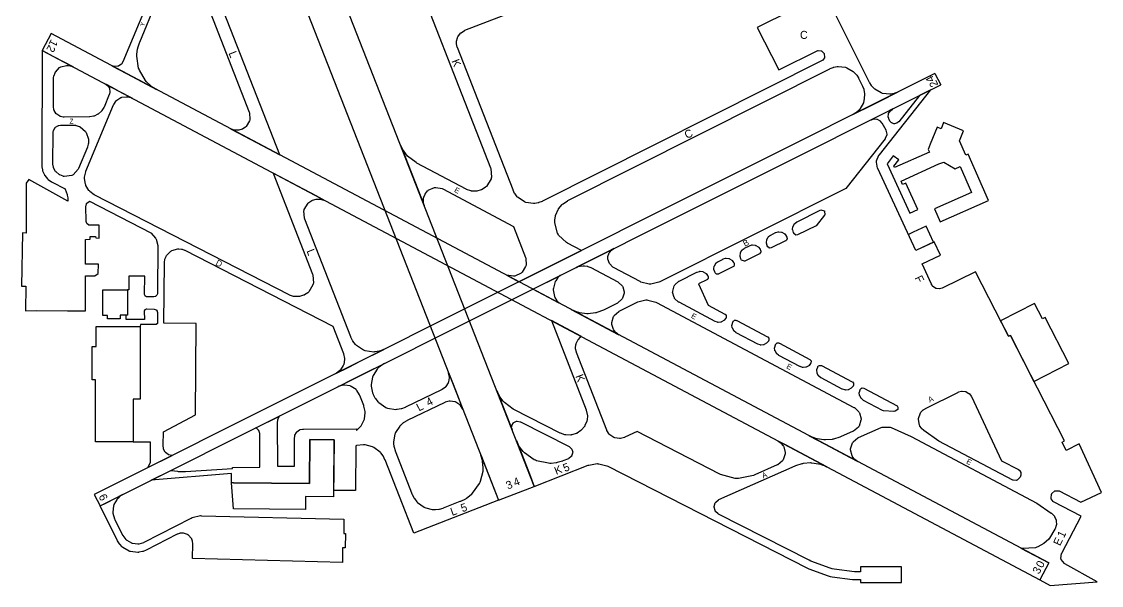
# Model space of a CAD drawing. Extents: x 0.27 to 4.8, y 1.75 to 6.77.
# Drawn here: x 0.753 to 4.802, y 1.745 to 3.861 of the extents above; entities that cross this region are included whole.
import ezdxf

# ---------------------------------------------------------------- set-up
doc = ezdxf.new("R2010")
doc.units = 0
doc.header["$MEASUREMENT"] = 0

msp = doc.modelspace()

# ---------------------------------------------------------------- linework, layer by layer
at = {"linetype": 'Continuous'}
for p, q in [((4.17751, 3.66585), (4.199, 3.62294)), ((4.09571, 3.07053), (4.077756, 3.062168)), ((1.05724, 2.75792), (1.05724, 2.85433)), ((1.03233, 2.71724), (1.19792, 2.71724)), ((1.5471, 2.03304), (1.54015, 2.13053)), ((2.54096, 2.06569), (2.6754, 2.11697))]:
    msp.add_line(p, q, dxfattribs=at)
at = {"color": 0}
for points in [[(2.67503, 2.11822), (0.925131, 6.58475), (0.791233, 6.53222), (2.54096, 2.06569)], [(4.60417, 1.82969), (0.863769, 3.81581), (0.830024, 3.75239), (4.57042, 1.76611)], [(4.17751, 3.66585), (1.02572, 2.08681), (1.0472, 2.04389), (4.199, 3.62294)], [(4.0204, 3.35747), (3.99832, 3.32667), (4.08279, 3.14165), (4.11361, 3.15543), (4.06836, 3.25429), (4.05626, 3.24929), (4.05067, 3.26247), (4.19194, 3.32667), (4.21072, 3.33317), (4.25375, 3.30832), (4.27208, 3.31651), (4.315, 3.21892), (4.176, 3.15767), (4.1971, 3.10969), (4.37847, 3.18956), (4.30208, 3.36307), (4.29308, 3.35906), (4.26915, 3.41319), (4.28472, 3.45139), (4.21012, 3.48182), (4.20057, 3.45817), (4.18571, 3.46431), (4.15956, 3.40056), (4.15224, 3.38124), (4.15668, 3.37099), (4.02582, 3.31278), (4.02306, 3.3189), (4.04194, 3.34267), (4.0204, 3.35747)], [(4.12349, 3.01069), (4.17182, 3.03321), (4.14404, 3.09304), (4.09571, 3.07053)], [(1.05724, 2.85433), (1.14974, 2.85433), (1.14974, 2.75944), (1.12261, 2.75944), (1.12261, 2.74582), (1.0753, 2.74582), (1.0753, 2.75792), (1.05724, 2.75792)], [(4.46029, 2.6836), (4.54889, 2.51058), (4.67985, 2.57764), (4.59125, 2.75054), (4.58068, 2.74511), (4.55083, 2.8036), (4.42344, 2.73833), (4.45335, 2.68001), (4.46029, 2.6836)], [(1.19792, 2.71724), (1.19792, 2.44374), (1.17166, 2.44374), (1.17166, 2.28418), (1.03017, 2.28418), (1.03017, 2.51693), (1.01807, 2.51693), (1.01807, 2.64193), (1.03233, 2.64193), (1.03233, 2.71724)], [(1.54807, 2.13043), (1.83192, 2.12739), (1.83376, 2.29264), (1.92529, 2.29167), (1.92307, 2.07764), (1.81765, 2.07878), (1.81706, 2.03028), (1.5471, 2.03304)]]:
    msp.add_lwpolyline(points, dxfattribs=at)
at = {"color": 254}
for points in [[(2.15767, 4.21918), (2.51139, 3.3125), (2.51258, 3.3094), (2.51481, 3.27701), (2.51406, 3.27376), (2.51324, 3.27056), (2.49653, 3.24251), (2.49403, 3.24029), (2.49283, 3.23931), (2.47944, 3.23058), (2.47792, 3.22987), (2.4764, 3.22922), (2.46029, 3.2245), (2.45861, 3.22428), (2.45688, 3.22412), (2.44011, 3.22483), (2.43847, 3.22515), (2.43685, 3.22547), (2.42165, 3.23085), (2.42031, 3.23156), (2.23529, 3.32986), (2.23182, 3.33176), (2.20047, 3.35633), (2.19775, 3.35932), (2.1964, 3.36083), (2.18451, 3.37696), (2.18349, 3.37864), (2.1824, 3.38037), (2.17356, 3.39806), (2.1729, 3.39985), (2.19114, 3.35335), (2.25017, 3.20281), (2.26281, 3.17042), (2.26258, 3.17101), (2.26079, 3.17676), (2.26069, 3.17736), (2.26053, 3.17796), (2.2595, 3.18414), (2.25944, 3.18474), (2.25933, 3.18604), (2.26036, 3.19906), (2.26069, 3.20031), (2.26096, 3.20161), (2.266, 3.21349), (2.26665, 3.21457), (2.26731, 3.21565), (2.27518, 3.22521), (2.2761, 3.22597), (2.278, 3.22771), (2.30078, 3.2379), (2.30333, 3.23817), (2.30583, 3.2385), (2.33051, 3.234), (2.33279, 3.23281), (2.59739, 3.09207), (2.6429, 2.97553), (2.64367, 2.9731), (2.64426, 2.94743), (2.64361, 2.94488), (2.6429, 2.94239), (2.62939, 2.92046), (2.6275, 2.91872), (2.62554, 2.91699), (2.60226, 2.90619), (2.59972, 2.90582), (2.59711, 2.90543), (2.57161, 2.90907), (2.56928, 2.91015), (2.61789, 2.88444), (2.85238, 3.00179), (2.79958, 3.02983), (2.7959, 3.03179), (2.76654, 3.0599), (2.76443, 3.06347), (2.76232, 3.06706), (2.75185, 3.10622), (2.75196, 3.11029), (2.75196, 3.11626), (2.75483, 3.13222), (2.75543, 3.13417), (2.75597, 3.13618), (2.76443, 3.15522), (2.76557, 3.15696), (2.76665, 3.15881), (2.77994, 3.17475), (2.78153, 3.17611), (2.78304, 3.17751), (2.79964, 3.18886), (2.80138, 3.18972), (3.78347, 3.68386), (3.7845, 3.6844), (3.7959, 3.68886), (3.7971, 3.68918), (3.79829, 3.68956), (3.81099, 3.692), (3.81233, 3.69206), (3.815, 3.69233), (3.8419, 3.68918), (3.84457, 3.68832), (3.84722, 3.68744), (3.87076, 3.67389), (3.87278, 3.6721), (3.87375, 3.67122), (3.88254, 3.66174), (3.88336, 3.66069), (3.88411, 3.65972), (3.8904, 3.64931), (3.89094, 3.64822), (3.90554, 3.61903), (3.90608, 3.618), (3.9106, 3.60667), (3.91097, 3.60542), (3.91129, 3.60422), (3.91363, 3.59147), (3.91374, 3.59011), (3.91396, 3.58751), (3.91086, 3.56065), (3.91, 3.55794), (3.90913, 3.55533), (3.89551, 3.5319), (3.89378, 3.52983), (3.89285, 3.52892), (3.88336, 3.52024), (3.88238, 3.51942), (3.88135, 3.51867), (3.87104, 3.51221), (3.87001, 3.51167), (3.9414, 3.54753), (3.96821, 3.56099), (4.03971, 3.59679), (4.03863, 3.59631), (4.02729, 3.5919), (4.0261, 3.59153), (4.0249, 3.59115), (4.01226, 3.58871), (4.01096, 3.5886), (4.00825, 3.58838), (3.98133, 3.59147), (3.97874, 3.59233), (3.97607, 3.59326), (3.95264, 3.60688), (3.95068, 3.60861), (3.94965, 3.60954), (3.94092, 3.61903), (3.94015, 3.62001), (3.93935, 3.62104), (3.933, 3.63146), (3.93251, 3.63249), (3.76531, 3.9661), (3.51112, 3.83849), (3.59267, 3.67958), (3.73807, 3.75196), (3.73921, 3.75228), (3.75108, 3.75103), (3.75222, 3.75043), (3.75325, 3.74994), (3.76156, 3.74143), (3.7621, 3.74029), (3.76258, 3.73926), (3.76361, 3.72738), (3.76335, 3.72613), (3.76303, 3.72488), (3.75618, 3.71511), (3.75526, 3.71446), (2.70594, 3.18653), (2.70486, 3.18599), (2.69293, 3.18138), (2.69168, 3.18099), (2.69038, 3.18061), (2.67692, 3.17828), (2.67557, 3.17817), (2.67269, 3.178), (2.64415, 3.18218), (2.64139, 3.18321), (2.63857, 3.18431), (2.61458, 3.20019), (2.61262, 3.20221), (2.61165, 3.20329), (2.60314, 3.21403), (2.60249, 3.21511), (2.60172, 3.21631), (2.59597, 3.22775), (2.59554, 3.22889), (2.3871, 3.76318), (2.3865, 3.7646), (2.38363, 3.77746), (2.38363, 3.78168), (2.38363, 3.78662), (2.38715, 3.79981), (2.38792, 3.80138), (2.38857, 3.803), (2.39833, 3.81685), (2.39958, 3.81793), (2.40076, 3.81907), (2.41407, 3.82742), (2.41542, 3.8279), (2.73904, 3.95415)], [(1.27762, 4.05761), (1.13292, 3.71001), (1.13254, 3.70921), (1.12701, 3.70107), (1.12625, 3.70031), (1.12549, 3.69954), (1.11643, 3.69374), (1.1154, 3.69336), (1.11431, 3.69299), (1.10357, 3.69162), (1.10248, 3.69168), (1.1014, 3.69179), (1.09191, 3.69472), (1.09109, 3.69515), (1.12028, 3.67958), (1.14681, 3.66558), (1.25944, 3.60568), (1.2577, 3.60667), (1.24067, 3.61762), (1.23904, 3.61887), (1.23736, 3.62017), (1.22184, 3.63476), (1.22043, 3.63639), (1.2175, 3.63971), (1.19488, 3.67785), (1.19336, 3.68207), (1.19179, 3.68642), (1.18495, 3.73036), (1.18511, 3.73469), (1.18522, 3.73693), (1.18799, 3.75797), (1.18848, 3.75999), (1.18891, 3.76204), (1.19504, 3.78142), (1.19586, 3.78321), (1.26042, 3.93832)], [(1.44222, 3.94222), (1.60667, 3.52083), (1.60758, 3.5185), (1.60932, 3.49349), (1.60872, 3.491), (1.60813, 3.48856), (1.59521, 3.46701), (1.59332, 3.46528), (1.59239, 3.46451), (1.58214, 3.45779), (1.58094, 3.45725), (1.57981, 3.45676), (1.56739, 3.45324), (1.56614, 3.45307), (1.56478, 3.4529), (1.55181, 3.4534), (1.55057, 3.45361), (1.54992, 3.45372), (1.54389, 3.45535), (1.54335, 3.45557), (1.54303, 3.45568), (1.54015, 3.45688), (1.53988, 3.45692), (1.53971, 3.45703), (1.53842, 3.45763), (1.53836, 3.45763), (1.53825, 3.45768), (1.53749, 3.45806), (1.53749, 3.45806), (1.53711, 3.45833), (1.53668, 3.4585), (1.56739, 3.44222), (1.72071, 3.36083), (1.48753, 3.95833)], [(0.994575, 3.11317), (0.994303, 3.16525), (0.994086, 3.16635), (0.996094, 3.17731), (0.996799, 3.17833), (0.99745, 3.17942), (1.00635, 3.18625), (1.00738, 3.18653), (1.2372, 3.06862), (1.23909, 3.06717), (1.25478, 3.04861), (1.25597, 3.04639), (1.25711, 3.04417), (1.26335, 3.02078), (1.26346, 3.01833), (1.26237, 2.84668), (1.26248, 2.84619), (1.26275, 2.84087), (1.26264, 2.84028), (1.26253, 2.83974), (1.26009, 2.83436), (1.25971, 2.83388), (1.25933, 2.83339), (1.25467, 2.82986), (1.25418, 2.82958), (1.25363, 2.82943), (1.24853, 2.82844), (1.24805, 2.82844), (1.2232, 2.82818), (1.22152, 2.82818), (1.21701, 2.83062), (1.21652, 2.83111), (1.21604, 2.8316), (1.21414, 2.83735), (1.21419, 2.83789), (1.21457, 2.90608), (1.15473, 2.90608), (1.15473, 2.85417), (1.14974, 2.85433), (1.14974, 2.75944), (1.14334, 2.75944), (1.14334, 2.74376), (1.21349, 2.74376), (1.21457, 2.74306), (1.21419, 2.77431), (1.21419, 2.77576), (1.21609, 2.77979), (1.21652, 2.78017), (1.21696, 2.7806), (1.22108, 2.78267), (1.22249, 2.78267), (1.24957, 2.78222), (1.25032, 2.78222), (1.25819, 2.77875), (1.2589, 2.77806), (1.25917, 2.77772), (1.26145, 2.77376), (1.26166, 2.77333), (1.26177, 2.77294), (1.26237, 2.76958), (1.26237, 2.76844), (1.26237, 2.72874), (1.26221, 2.72808), (1.25716, 2.72439), (1.25651, 2.72444), (1.19835, 2.72461), (1.19792, 2.71724), (1.19792, 2.44374), (1.17166, 2.44374), (1.17166, 2.28418), (1.23486, 2.28401), (1.23557, 2.20637), (1.22667, 2.18733), (1.31722, 2.23281), (1.31613, 2.23286), (1.30512, 2.23535), (1.30404, 2.23583), (1.3029, 2.23633), (1.29291, 2.2436), (1.2921, 2.24457), (1.29123, 2.24556), (1.28521, 2.25651), (1.28488, 2.25765), (1.28451, 2.25885), (1.28358, 2.27018), (1.28375, 2.27126), (1.28456, 2.32167), (1.405, 2.38569), (1.40804, 2.72862), (1.28581, 2.72933), (1.28836, 2.95736), (1.28841, 2.95833), (1.29009, 2.96793), (1.29042, 2.96892), (1.29069, 2.96994), (1.29476, 2.97971), (1.2953, 2.98068), (1.29644, 2.98264), (1.31245, 2.99908), (1.31456, 3.00028), (1.31657, 3.00151), (1.3387, 3.00786), (1.34098, 3.00792), (1.34207, 3.00797), (1.35259, 3.00694), (1.35362, 3.00667), (1.3546, 3.00651), (1.36388, 3.00342), (1.36475, 3.00304), (1.91997, 2.71793), (1.95985, 2.61567), (1.96044, 2.6141), (1.96397, 2.59668), (1.96403, 2.59472), (1.96403, 2.59289), (1.96067, 2.57422), (1.96001, 2.57237), (1.95931, 2.57053), (1.94917, 2.55431), (1.94792, 2.5529), (1.94661, 2.5516), (1.93235, 2.54101), (1.93083, 2.54025), (1.97971, 2.56472), (2.02289, 2.58626), (2.11111, 2.63053), (2.10986, 2.62993), (2.09646, 2.62472), (2.095, 2.62429), (2.09353, 2.62392), (2.0784, 2.62136), (2.07682, 2.62125), (2.07362, 2.62104), (2.04156, 2.62582), (2.03847, 2.62696), (2.03532, 2.62819), (2.00831, 2.64606), (2.00612, 2.64833), (2.00504, 2.64953), (1.9955, 2.66168), (1.99474, 2.66292), (1.99393, 2.66417), (1.98742, 2.67703), (1.98693, 2.67833), (1.81456, 3.12001), (1.81353, 3.12267), (1.81168, 3.15022), (1.81233, 3.15294), (1.81299, 3.15565), (1.82721, 3.17925), (1.82932, 3.1811), (1.83024, 3.18197), (1.84164, 3.18946), (1.84293, 3.19), (1.84418, 3.1906), (1.85786, 3.19444), (1.85932, 3.19461), (1.86074, 3.19476), (1.87483, 3.19433), (1.87625, 3.19401), (1.87761, 3.19374), (1.89046, 3.18924), (1.89165, 3.18858), (1.85781, 3.20654), (1.69569, 3.29264), (1.84358, 2.91374), (1.84472, 2.91081), (1.84694, 2.87978), (1.84625, 2.87668), (1.84549, 2.87358), (1.82954, 2.84674), (1.82721, 2.84457), (1.82607, 2.84358), (1.81338, 2.83512), (1.81196, 2.83442), (1.81049, 2.83376), (1.79508, 2.82926), (1.79346, 2.82904), (1.79183, 2.82883), (1.77572, 2.82915), (1.77414, 2.82943), (1.77257, 2.82975), (1.75808, 2.83475), (1.75678, 2.83539), (1.02707, 3.21012), (1.02528, 3.21104), (1.00868, 3.22379), (1.00722, 3.22542), (1.0057, 3.22706), (0.994086, 3.24621), (0.993326, 3.24832), (0.992512, 3.25054), (0.988932, 3.27262), (0.98904, 3.27485), (0.989094, 3.27707), (0.993653, 3.29747), (0.994467, 3.29932), (1.09804, 3.54807), (1.09863, 3.54953), (1.10775, 3.56321), (1.10905, 3.56446), (1.1103, 3.56569), (1.12549, 3.57536), (1.12723, 3.57596), (1.12896, 3.57661), (1.14697, 3.57894), (1.14876, 3.57878), (1.14963, 3.57867), (1.15793, 3.57693), (1.15875, 3.57667), (1.15913, 3.57656), (1.16292, 3.57531), (1.16336, 3.57514), (1.16352, 3.57503), (1.16537, 3.57428), (1.16558, 3.57417), (1.16596, 3.57389), (1.1665, 3.57362), (1.1671, 3.57335), (1.16764, 3.57308), (1.11914, 3.59874), (1.0925, 3.6129), (1.06836, 3.62571), (1.06912, 3.62532), (1.07601, 3.61985), (1.07666, 3.61914), (1.07726, 3.61849), (1.08219, 3.61035), (1.08252, 3.60943), (1.08284, 3.60851), (1.08431, 3.59901), (1.08431, 3.59804), (1.08426, 3.59711), (1.08225, 3.58854), (1.08192, 3.58778), (1.06223, 3.54025), (1.06169, 3.53901), (1.05442, 3.52686), (1.05349, 3.52572), (1.05257, 3.52458), (1.04167, 3.51449), (1.04042, 3.51361), (1.03917, 3.51281), (1.02572, 3.5064), (1.02431, 3.50597), (1.02289, 3.50553), (1.00884, 3.50336), (1.00749, 3.50331), (0.912651, 3.50239), (0.908854, 3.50239), (0.898872, 3.50467), (0.897624, 3.50515), (0.896376, 3.50564), (0.884874, 3.51307), (0.883897, 3.51406), (0.882867, 3.51508), (0.875325, 3.52653), (0.874838, 3.52778), (0.874349, 3.52908), (0.872179, 3.54156), (0.872233, 3.54275), (0.87321, 3.64665), (0.87321, 3.64947), (0.874294, 3.65696), (0.874567, 3.65793), (0.874783, 3.6589), (0.878472, 3.66862), (0.879015, 3.6696), (0.879992, 3.67156), (0.895562, 3.68799), (0.897624, 3.68918), (0.899631, 3.69043), (0.92155, 3.69629), (0.923774, 3.69624), (0.926812, 3.69624), (0.935113, 3.69488), (0.936089, 3.69461), (0.937067, 3.69433), (0.945856, 3.69086), (0.946669, 3.69043), (0.874024, 3.729), (0.830024, 3.75239), (0.829047, 3.32096), (0.829047, 3.31635), (0.831108, 3.30393), (0.831543, 3.30236), (0.831976, 3.30083), (0.838433, 3.28592), (0.839301, 3.28444), (0.840169, 3.28304), (0.850478, 3.27046), (0.851671, 3.26932), (0.85281, 3.26824), (0.865722, 3.25933), (0.867079, 3.25863), (0.916124, 3.23335), (0.916992, 3.23156), (0.923557, 3.21246), (0.924046, 3.21039), (0.924208, 3.20947), (0.92589, 3.19949), (0.925999, 3.19846), (0.926053, 3.19749), (0.92665, 3.18918), (0.92665, 3.18642), (0.780165, 3.26779), (0.77029, 3.25499), (0.769586, 3.06739), (0.755968, 3.06819), (0.753039, 2.86849), (0.768772, 2.86778), (0.768067, 2.77528), (0.807238, 2.77681), (0.924696, 2.7761), (0.99235, 2.77528), (0.99235, 2.90653), (1.02778, 2.90653), (1.04058, 2.91624), (1.0414, 2.95096), (0.99235, 2.95096), (0.99235, 3.04363), (1.00971, 3.04432), (1.00971, 3.05414), (1.03017, 3.05414), (1.03082, 3.04889), (1.04443, 3.04844), (1.04443, 3.09706), (1.00667, 3.09706), (1.00483, 3.09754), (0.997831, 3.10303), (0.994521, 3.11128), (0.994575, 3.11317)], [(4.45335, 2.68001), (4.32969, 2.92139), (4.20503, 2.86083), (4.20421, 2.86046), (4.19499, 2.85801), (4.19401, 2.85792), (4.19299, 2.85786), (4.18289, 2.85926), (4.18197, 2.8596), (4.18093, 2.85997), (4.1721, 2.86529), (4.17139, 2.866), (4.17063, 2.86669), (4.1651, 2.87446), (4.16471, 2.87528), (4.12918, 2.95182), (4.19846, 2.98406), (4.17486, 3.03456), (4.10558, 3.00239), (3.96278, 3.30919), (3.96181, 3.31131), (3.95817, 3.33382), (3.9585, 3.3361), (3.95876, 3.33843), (3.96756, 3.3596), (3.96903, 3.36139), (4.16211, 3.60444), (4.11974, 3.58317), (4.04167, 3.48486), (4.04118, 3.48438), (4.03526, 3.47971), (4.03456, 3.47933), (4.03381, 3.479), (4.02544, 3.47738), (4.02458, 3.47738), (4.02365, 3.47749), (4.01551, 3.48025), (4.01486, 3.48068), (4.01417, 3.48118), (4.00896, 3.48682), (4.00863, 3.48736), (4.00667, 3.49083), (4.00618, 3.49164), (4.00288, 3.50092), (4.00276, 3.50196), (4.00261, 3.50299), (4.00342, 3.51351), (4.00375, 3.5146), (4.00401, 3.51568), (4.00917, 3.52496), (4.00987, 3.52572), (4.01053, 3.52647), (4.01828, 3.53239), (4.01915, 3.53276), (3.99056, 3.51844), (3.96376, 3.50499), (3.93847, 3.49235), (3.93924, 3.49274), (3.94792, 3.49533), (3.94889, 3.49544), (3.94987, 3.49556), (3.95958, 3.49463), (3.96056, 3.49431), (3.96149, 3.49403), (3.97006, 3.48947), (3.97081, 3.48888), (3.97151, 3.48833), (3.97743, 3.48144), (3.97792, 3.48068), (3.99306, 3.45443), (3.99376, 3.45318), (3.99718, 3.43881), (3.99707, 3.43722), (3.9969, 3.43571), (3.99143, 3.42188), (3.99056, 3.42068), (3.84293, 3.23486), (3.14567, 2.88417), (3.1429, 2.88282), (3.11214, 2.87554), (3.10889, 2.87554), (3.10558, 2.8756), (3.07493, 2.88357), (3.07221, 2.88499), (2.97265, 2.93793), (2.96935, 2.93967), (2.95697, 2.95285), (2.95144, 2.96994), (2.95156, 2.97364), (2.95156, 2.97885), (2.95649, 2.99283), (2.95751, 2.99447), (2.95801, 2.99528), (2.96403, 3.00233), (2.96474, 3.00293), (2.96539, 3.00358), (2.97271, 3.00851), (2.97347, 3.0089), (2.95182, 2.99804), (2.8604, 2.95221), (2.83279, 2.93832), (2.83301, 2.93847), (2.83556, 2.93978), (2.83583, 2.93989), (2.8361, 2.94), (2.83886, 2.94103), (2.83919, 2.94114), (2.83974, 2.94135), (2.84538, 2.94308), (2.84597, 2.94319), (2.84711, 2.94347), (2.85906, 2.94476), (2.86029, 2.94472), (2.86382, 2.94472), (2.87343, 2.94308), (2.87457, 2.94276), (2.87571, 2.94249), (2.88678, 2.93832), (2.88781, 2.93778), (2.98817, 2.88433), (2.99001, 2.88336), (3.00478, 2.86936), (3.00586, 2.86751), (3.00689, 2.86578), (3.0121, 2.84625), (3.0121, 2.84418), (3.01204, 2.84218), (3.00635, 2.82269), (3.00526, 2.82086), (3.00412, 2.81901), (2.9891, 2.80533), (2.98736, 2.80447), (2.93722, 2.77929), (2.9349, 2.77815), (2.9101, 2.7691), (2.9075, 2.76844), (2.90483, 2.76785), (2.87788, 2.76486), (2.87517, 2.76486), (2.8724, 2.76492), (2.84538, 2.7685), (2.84278, 2.76915), (2.84017, 2.76986), (2.8156, 2.77935), (2.81332, 2.78054), (2.875, 2.74794), (2.96599, 2.6996), (2.99278, 2.68528), (2.99229, 2.68554), (2.98762, 2.68847), (2.98719, 2.68875), (2.98671, 2.68913), (2.98232, 2.69265), (2.98193, 2.69303), (2.98107, 2.69385), (2.9739, 2.7029), (2.97331, 2.70389), (2.97206, 2.70594), (2.96625, 2.72401), (2.96625, 2.72999), (2.96625, 2.73221), (2.97265, 2.75396), (2.9739, 2.75597), (2.97515, 2.75803), (2.99181, 2.77317), (2.99376, 2.77414), (3.06054, 2.80761), (3.06326, 2.80903), (3.09407, 2.81629), (3.09739, 2.81625), (3.10064, 2.81619), (3.13124, 2.80826), (3.134, 2.80681), (3.87392, 2.41347), (3.87597, 2.41237), (3.89258, 2.39638), (3.89378, 2.39432), (3.89492, 2.39231), (3.90044, 2.36996), (3.90039, 2.36762), (3.90028, 2.3654), (3.89318, 2.34343), (3.89182, 2.34136), (3.89046, 2.33936), (3.87272, 2.3246), (3.87071, 2.32362), (3.82362, 2.30279), (3.82135, 2.30181), (3.79736, 2.29417), (3.79486, 2.29363), (3.79232, 2.29312), (3.76665, 2.29118), (3.76406, 2.29124), (3.76144, 2.29135), (3.73589, 2.29519), (3.73346, 2.29585), (3.73096, 2.2965), (3.70768, 2.30567), (3.70557, 2.30681), (3.76346, 2.2761), (3.86029, 2.22472), (3.88792, 2.21001), (3.88693, 2.21056), (3.87765, 2.21724), (3.87679, 2.21804), (3.87592, 2.21886), (3.86865, 2.22814), (3.86806, 2.22917), (3.86681, 2.23128), (3.86128, 2.25375), (3.86139, 2.25597), (3.86143, 2.25819), (3.86849, 2.28022), (3.86985, 2.28222), (3.87121, 2.28424), (3.889, 2.29899), (3.89111, 2.29986), (3.97651, 2.33778), (3.97939, 2.33908), (4.01025, 2.33908), (4.01318, 2.33778), (4.08849, 2.30404), (4.55903, 2.05447), (4.61388, 2.01682), (4.6149, 2.01606), (4.62446, 2.00646), (4.62528, 2.00526), (4.62608, 2.00412), (4.632, 1.99078), (4.63238, 1.98931), (4.63265, 1.98785), (4.63286, 1.97325), (4.63265, 1.97179), (4.63238, 1.97043), (4.62771, 1.95779), (4.62706, 1.95665), (4.6071, 1.92307), (4.604, 1.91911), (4.58561, 1.90235), (4.56392, 1.89008), (4.55919, 1.88835), (4.55442, 1.88667), (4.50504, 1.88379), (4.50017, 1.88487), (4.60417, 1.82969), (4.57042, 1.76611), (4.60943, 1.74544), (4.78624, 1.75944), (4.66499, 1.82667), (4.66325, 1.82764), (4.65126, 1.84244), (4.65072, 1.84429), (4.65012, 1.84619), (4.65201, 1.86524), (4.65294, 1.86697), (4.72542, 2.00515), (4.62224, 2.05957), (4.62104, 2.06017), (4.61333, 2.07058), (4.61307, 2.07194), (4.61274, 2.07329), (4.61486, 2.08746), (4.61556, 2.08876), (4.61621, 2.09011), (4.62674, 2.09978), (4.62804, 2.10026), (4.62935, 2.10081), (4.64231, 2.10047), (4.64344, 2.09987), (4.72428, 2.05724), (4.80165, 2.09446), (4.71804, 2.27626), (4.66986, 2.25125), (4.65403, 2.28347), (4.66276, 2.28803), (4.46029, 2.6836), (4.45335, 2.68001)], [(0.966254, 3.30985), (0.965115, 3.30718), (0.946126, 3.28624), (0.943631, 3.28489), (0.941026, 3.28353), (0.912978, 3.27946), (0.910157, 3.28), (0.9088, 3.28028), (0.895833, 3.28526), (0.894586, 3.28597), (0.893337, 3.28674), (0.882161, 3.2965), (0.881239, 3.29764), (0.880262, 3.29883), (0.87321, 3.31168), (0.872775, 3.31304), (0.872287, 3.31446), (0.870117, 3.32568), (0.870117, 3.32943), (0.871257, 3.44249), (0.871257, 3.44526), (0.872939, 3.45253), (0.873318, 3.45344), (0.873699, 3.45437), (0.879232, 3.46278), (0.879992, 3.46349), (0.880697, 3.46425), (0.889051, 3.46978), (0.889974, 3.47017), (0.890842, 3.47054), (0.898438, 3.47222), (0.900988, 3.47222), (0.943468, 3.47265), (0.944499, 3.47271), (0.955512, 3.47168), (0.956651, 3.4714), (0.957736, 3.47119), (0.969129, 3.46729), (0.970269, 3.46669), (0.972547, 3.4656), (0.99235, 3.44851), (0.993869, 3.44624), (0.995389, 3.44401), (1.0038, 3.41938), (1.00402, 3.41683), (1.00407, 3.41558), (1.00336, 3.40349), (1.0032, 3.40235), (1.00298, 3.40121), (0.999946, 3.39057), (0.999567, 3.3896), (0.966254, 3.30985)], [(3.74778, 3.15349), (3.74908, 3.15414), (3.76215, 3.15132), (3.76307, 3.15013), (3.764, 3.14899), (3.76406, 3.13564), (3.76318, 3.13444), (3.73193, 3.095), (3.66249, 3.06071), (3.66194, 3.06044), (3.65565, 3.0599), (3.655, 3.06011), (3.65429, 3.06033), (3.64942, 3.06461), (3.64914, 3.06515), (3.64708, 3.06917), (3.64671, 3.06999), (3.6441, 3.07904), (3.64404, 3.08003), (3.64393, 3.08106), (3.64507, 3.0911), (3.6454, 3.09207), (3.64572, 3.0931), (3.65082, 3.10189), (3.65153, 3.10265), (3.65218, 3.1034), (3.65961, 3.10906), (3.66043, 3.10943), (3.74778, 3.15349)], [(3.56401, 3.01183), (3.56347, 3.01156), (3.55707, 3.01101), (3.55637, 3.01124), (3.55572, 3.01144), (3.55094, 3.01574), (3.55067, 3.01628), (3.54889, 3.01975), (3.5485, 3.02056), (3.5459, 3.02962), (3.54585, 3.03054), (3.54574, 3.03157), (3.54682, 3.04167), (3.54719, 3.04264), (3.54747, 3.04368), (3.55263, 3.05246), (3.55333, 3.05317), (3.55399, 3.05399), (3.56142, 3.05962), (3.56222, 3.06), (3.58003, 3.06901), (3.58078, 3.06944), (3.58979, 3.07206), (3.59082, 3.0721), (3.59179, 3.07221), (3.60194, 3.07107), (3.60292, 3.07069), (3.60389, 3.07042), (3.61268, 3.06526), (3.6135, 3.06456), (3.61426, 3.06392), (3.6199, 3.05653), (3.62028, 3.05572), (3.62224, 3.05181), (3.62235, 3.0516), (3.62326, 3.04856), (3.62332, 3.04818), (3.62332, 3.04719), (3.62289, 3.04454), (3.62278, 3.04417), (3.62267, 3.04389), (3.62093, 3.04096), (3.62071, 3.04069), (3.6205, 3.04047), (3.61806, 3.03857), (3.61778, 3.03847), (3.56401, 3.01183)], [(3.46485, 2.96251), (3.4636, 2.96192), (3.45199, 2.96576), (3.45139, 2.96696), (3.44988, 2.97), (3.44949, 2.97081), (3.44689, 2.97987), (3.44683, 2.98085), (3.44672, 2.98188), (3.44786, 2.99192), (3.44819, 2.99289), (3.44851, 2.99388), (3.45361, 3.00271), (3.45432, 3.00347), (3.45497, 3.00424), (3.4624, 3.00987), (3.46322, 3.01025), (3.48182, 3.01958), (3.48258, 3.02001), (3.4916, 3.02257), (3.49262, 3.02262), (3.4936, 3.02274), (3.50369, 3.02165), (3.50472, 3.02126), (3.50569, 3.021), (3.51449, 3.01594), (3.51531, 3.01531), (3.516, 3.0146), (3.52171, 3.00706), (3.52208, 3.00624), (3.52376, 3.00304), (3.52387, 3.00276), (3.52479, 2.99978), (3.52485, 2.99946), (3.52485, 2.99843), (3.52442, 2.99567), (3.52431, 2.99528), (3.52408, 2.99463), (3.51981, 2.98986), (3.51932, 2.98958), (3.46485, 2.96251)], [(3.42458, 2.95378), (3.42481, 2.95324), (3.42535, 2.94678), (3.42512, 2.94613), (3.42497, 2.94581), (3.42324, 2.94282), (3.42307, 2.94249), (3.42279, 2.94228), (3.42025, 2.94043), (3.41997, 2.94026), (3.36681, 2.9139), (3.36621, 2.91363), (3.35981, 2.91314), (3.35915, 2.91336), (3.35851, 2.91363), (3.35368, 2.91781), (3.35346, 2.91835), (3.35221, 2.92085), (3.35178, 2.92165), (3.34912, 2.93067), (3.34901, 2.93164), (3.3489, 2.93261), (3.3501, 2.94276), (3.35042, 2.94374), (3.35075, 2.94472), (3.35585, 2.95356), (3.35656, 2.95432), (3.35721, 2.95508), (3.36464, 2.96072), (3.3654, 2.9611), (3.38292, 2.96983), (3.38368, 2.97026), (3.39264, 2.97282), (3.39361, 2.97293), (3.39458, 2.97304), (3.40474, 2.97185), (3.40571, 2.97151), (3.40668, 2.97119), (3.41547, 2.9661), (3.41624, 2.96544), (3.41699, 2.96479), (3.42275, 2.95736), (3.42318, 2.95654), (3.42458, 2.95378)], [(3.29112, 2.87625), (3.32721, 2.79639), (3.39014, 2.76292), (3.39063, 2.76264), (3.39481, 2.75782), (3.39501, 2.75711), (3.39518, 2.7564), (3.39442, 2.75), (3.39415, 2.74946), (3.39344, 2.74821), (3.39301, 2.74744), (3.38721, 2.74001), (3.3865, 2.73931), (3.38574, 2.73872), (3.37679, 2.73378), (3.37582, 2.73346), (3.37478, 2.73318), (3.36458, 2.73226), (3.36361, 2.73236), (3.36262, 2.73253), (3.35368, 2.73529), (3.35292, 2.73568), (3.21804, 2.80751), (3.21619, 2.80849), (3.20144, 2.82243), (3.20042, 2.82417), (3.19933, 2.82596), (3.19413, 2.84565), (3.19417, 2.84765), (3.19417, 2.84967), (3.19982, 2.86919), (3.20096, 2.87099), (3.2021, 2.87283), (3.21712, 2.8865), (3.21892, 2.88738), (3.28515, 2.92068), (3.28592, 2.92106), (3.29486, 2.92367), (3.29585, 2.92378), (3.29682, 2.92389), (3.30697, 2.92269), (3.30794, 2.92236), (3.30892, 2.92204), (3.31771, 2.91694), (3.31847, 2.91624), (3.31922, 2.91558), (3.32497, 2.90815), (3.32542, 2.90733), (3.32656, 2.90517), (3.32682, 2.90462), (3.32726, 2.89806), (3.3271, 2.89735), (3.32699, 2.89708), (3.32519, 2.89415), (3.32497, 2.89387), (3.32476, 2.89367), (3.32221, 2.89182), (3.32194, 2.89165), (3.29112, 2.87625)], [(2.77322, 2.90864), (2.77235, 2.90799), (2.76411, 2.90018), (2.76335, 2.89931), (2.76253, 2.89844), (2.75558, 2.88835), (2.75499, 2.88721), (2.75375, 2.88499), (2.74675, 2.86019), (2.74669, 2.85747), (2.74658, 2.85482), (2.75136, 2.82926), (2.75239, 2.82693), (2.75288, 2.82579), (2.759, 2.81526), (2.75971, 2.81429), (2.76036, 2.81338), (2.76801, 2.80507), (2.76887, 2.80431), (2.66986, 2.85682), (2.77322, 2.90864)], [(3.69775, 1.81142), (3.70458, 1.80794), (3.77664, 1.78114), (3.78418, 1.77929), (3.79172, 1.77746), (3.86806, 1.7679), (3.87571, 1.76779), (3.89833, 1.76753), (3.89833, 1.75586), (4.05192, 1.75586), (4.05192, 1.81569), (3.89833, 1.81569), (3.89833, 1.79665), (3.88363, 1.79682), (3.87597, 1.79693), (3.79986, 1.80638), (3.79237, 1.80821), (3.78483, 1.81006), (3.71278, 1.83681), (3.70594, 1.84028), (3.366, 2.01318), (3.36475, 2.01383), (3.35449, 2.02333), (3.35374, 2.02458), (3.35297, 2.02588), (3.34956, 2.03933), (3.34961, 2.04069), (3.34961, 2.0421), (3.35374, 2.05544), (3.3546, 2.05664), (3.35542, 2.05789), (3.3661, 2.06685), (3.36735, 2.06739), (3.6536, 2.19444), (3.65582, 2.19547), (3.67979, 2.20301), (3.68235, 2.20344), (3.68485, 2.204), (3.71044, 2.20606), (3.71306, 2.20594), (3.71565, 2.20589), (3.7411, 2.2021), (3.7436, 2.20139), (3.74485, 2.20107), (3.75689, 2.197), (3.75803, 2.1965), (3.75863, 2.19635), (3.76443, 2.1939), (3.76497, 2.19362), (3.76551, 2.19336), (3.77106, 2.1906), (3.77165, 2.19026), (3.7136, 2.22114), (3.61681, 2.27251), (3.58931, 2.28722), (3.59028, 2.28674), (3.59939, 2.28), (3.60026, 2.27919), (3.60113, 2.27843), (3.60851, 2.26915), (3.60915, 2.26807), (3.61035, 2.26594), (3.61589, 2.24354), (3.61583, 2.24126), (3.61572, 2.23904), (3.60856, 2.21701), (3.60721, 2.215), (3.60585, 2.213), (3.58811, 2.19829), (3.5861, 2.19737), (3.50239, 2.16015), (3.49707, 2.15782), (3.44065, 2.14675), (3.43485, 2.14692), (3.42904, 2.14714), (3.37343, 2.16151), (3.36833, 2.16417), (3.06082, 2.32319), (3.01531, 2.30126), (3.01389, 2.30063), (2.99799, 2.2965), (2.99625, 2.29639), (2.99451, 2.29628), (2.97694, 2.29921), (2.97526, 2.29986), (2.97353, 2.30057), (2.95871, 2.31044), (2.95751, 2.31168), (2.95628, 2.31293), (2.94749, 2.32676), (2.94694, 2.32818), (2.8335, 2.61914), (2.83301, 2.62033), (2.83018, 2.63325), (2.83014, 2.6346), (2.83003, 2.63601), (2.83154, 2.64974), (2.83192, 2.6511), (2.83231, 2.65246), (2.83838, 2.66504), (2.83919, 2.66612), (2.83996, 2.66726), (2.84912, 2.67676), (2.85015, 2.67751), (2.85178, 2.67876), (2.73931, 2.73876), (2.86974, 2.40474), (2.87028, 2.40321), (2.87414, 2.3865), (2.87429, 2.38471), (2.8744, 2.38292), (2.87299, 2.36496), (2.87261, 2.36317), (2.87218, 2.36143), (2.86535, 2.34489), (2.86442, 2.34332), (2.8635, 2.34179), (2.85265, 2.3285), (2.8514, 2.32736), (2.85015, 2.32628), (2.83594, 2.31674), (2.83431, 2.31597), (2.83268, 2.31521), (2.81554, 2.31011), (2.81375, 2.30985), (2.8119, 2.30962), (2.79394, 2.31017), (2.79221, 2.31044), (2.79042, 2.31076), (2.77408, 2.31619), (2.77262, 2.31694), (2.59918, 2.40517), (2.5956, 2.40701), (2.56321, 2.43181), (2.56044, 2.43485), (2.55903, 2.43642), (2.5466, 2.45285), (2.54557, 2.45458), (2.54449, 2.45632), (2.53543, 2.47439), (2.53472, 2.47624), (2.5535, 2.4285), (2.58626, 2.34483), (2.59196, 2.33003), (2.5919, 2.33018), (2.59142, 2.33154), (2.59136, 2.33165), (2.59131, 2.33176), (2.59099, 2.33306), (2.59099, 2.33317), (2.59087, 2.3335), (2.59044, 2.33637), (2.59044, 2.33664), (2.59039, 2.33724), (2.59082, 2.34315), (2.59099, 2.34375), (2.59125, 2.34494), (2.59711, 2.35482), (2.59793, 2.35558), (2.59874, 2.35633), (2.60915, 2.36111), (2.6104, 2.36128), (2.6116, 2.36143), (2.62289, 2.35943), (2.62392, 2.35889), (2.80556, 2.26628), (2.80772, 2.26519), (2.81575, 2.25657), (2.81928, 2.24528), (2.81917, 2.24278), (2.81907, 2.24164), (2.81515, 2.23047), (2.81446, 2.22944), (2.81369, 2.22846), (2.80436, 2.22125), (2.80333, 2.22081), (2.78293, 2.21278), (2.78108, 2.21208), (2.76129, 2.20637), (2.75917, 2.20594), (2.75706, 2.20557), (2.73915, 2.20344), (2.73318, 2.20344), (2.72862, 2.2035), (2.68392, 2.21289), (2.67958, 2.21474), (2.67524, 2.21669), (2.63803, 2.24311), (2.63499, 2.24636), (2.63346, 2.24804), (2.62017, 2.2654), (2.61903, 2.26719), (2.61789, 2.26904), (2.60872, 2.28733), (2.60807, 2.28917), (2.65722, 2.16363), (2.6754, 2.11697), (2.87696, 2.19596), (2.87983, 2.1971), (2.91092, 2.20226), (2.91417, 2.2021), (2.91743, 2.20193), (2.94786, 2.19379), (2.95068, 2.19239), (3.69775, 1.81142)], [(3.43419, 2.73942), (3.55003, 2.67779), (3.55057, 2.67751), (3.55464, 2.67264), (3.55485, 2.67193), (3.55507, 2.67128), (3.55442, 2.66482), (3.55414, 2.66428), (3.5535, 2.66303), (3.55306, 2.66228), (3.54715, 2.655), (3.54639, 2.65429), (3.54563, 2.65365), (3.53678, 2.64882), (3.53581, 2.64849), (3.53478, 2.64822), (3.52458, 2.64725), (3.5236, 2.64735), (3.52262, 2.64746), (3.51367, 2.65033), (3.51292, 2.65072), (3.43235, 2.69347), (3.43158, 2.6939), (3.42426, 2.69982), (3.42361, 2.70057), (3.4229, 2.70133), (3.41808, 2.71029), (3.41775, 2.71126), (3.41743, 2.71224), (3.41656, 2.72233), (3.41667, 2.72331), (3.41678, 2.72428), (3.41954, 2.73329), (3.41997, 2.73406), (3.42068, 2.7354), (3.42079, 2.73568), (3.42275, 2.73813), (3.42307, 2.73833), (3.42329, 2.73856), (3.42622, 2.74018), (3.42654, 2.74029), (3.42686, 2.7404), (3.43033, 2.74061), (3.43072, 2.74056), (3.43099, 2.74056), (3.43392, 2.73958), (3.43419, 2.73942)], [(3.59418, 2.65429), (3.70833, 2.59358), (3.70888, 2.59332), (3.713, 2.58832), (3.71322, 2.58763), (3.71338, 2.58697), (3.71278, 2.58062), (3.71251, 2.58003), (3.71197, 2.57889), (3.71149, 2.57813), (3.70562, 2.57081), (3.70486, 2.57015), (3.7041, 2.5695), (3.69515, 2.56461), (3.69417, 2.56429), (3.69314, 2.56401), (3.68306, 2.5631), (3.68207, 2.56321), (3.68104, 2.56332), (3.67199, 2.56614), (3.67122, 2.56651), (3.59233, 2.60846), (3.59158, 2.60889), (3.58425, 2.61469), (3.58361, 2.6154), (3.5829, 2.61621), (3.57807, 2.62511), (3.57781, 2.62608), (3.57747, 2.62711), (3.57656, 2.63726), (3.57667, 2.63818), (3.57676, 2.63921), (3.57958, 2.64828), (3.58003, 2.64903), (3.58057, 2.65013), (3.58083, 2.65072), (3.58583, 2.65494), (3.58653, 2.65517), (3.58686, 2.65528), (3.59022, 2.65549), (3.59056, 2.65543), (3.59087, 2.65543), (3.59386, 2.65446), (3.59418, 2.65429)], [(1.36778, 2.17236), (1.54318, 2.18446), (1.54318, 2.18804), (1.64638, 2.18847), (1.646, 2.31418), (1.64589, 2.31532), (1.64242, 2.32622), (1.64182, 2.32721), (1.64111, 2.32829), (1.63276, 2.33626), (1.63178, 2.33681), (1.71972, 2.38069), (1.71903, 2.37983), (1.71365, 2.36951), (1.71332, 2.36833), (1.71294, 2.36724), (1.71153, 2.35574), (1.71164, 2.3546), (1.71235, 2.19276), (1.77681, 2.19249), (1.77681, 2.29417), (1.77658, 2.29525), (1.77729, 2.30647), (1.77761, 2.30761), (1.77789, 2.30881), (1.78386, 2.31972), (1.78472, 2.32069), (1.78554, 2.32167), (1.79551, 2.32889), (1.79665, 2.32932), (1.79775, 2.32981), (1.80681, 2.33208), (1.80985, 2.33208), (2.00863, 2.33251), (2.00863, 2.32667), (2.01025, 2.32785), (2.02522, 2.34283), (2.02653, 2.34457), (2.02783, 2.3464), (2.03771, 2.3666), (2.03836, 2.36876), (2.03901, 2.37099), (2.0415, 2.39333), (2.04139, 2.39556), (2.04129, 2.39779), (2.03683, 2.41851), (2.03614, 2.42042), (2.02126, 2.4585), (2.02056, 2.46024), (2.00993, 2.47694), (2.00846, 2.47846), (2.00694, 2.48004), (1.98888, 2.49197), (1.98682, 2.49278), (1.98469, 2.4936), (1.96338, 2.49675), (1.96126, 2.49653), (1.96018, 2.49647), (1.95014, 2.49474), (1.94917, 2.49447), (1.94868, 2.49436), (1.94407, 2.49283), (1.94362, 2.49262), (1.94342, 2.49257), (1.94114, 2.49164), (1.94097, 2.49154), (1.94086, 2.49154), (1.93983, 2.4911), (1.93972, 2.491), (1.93961, 2.491), (1.93907, 2.49072), (1.93901, 2.49067), (1.93875, 2.49056), (1.93847, 2.4904), (1.99724, 2.51986), (2.04042, 2.54139), (2.11376, 2.57818), (2.11143, 2.57704), (2.09011, 2.56114), (2.08822, 2.55903), (2.08626, 2.55701), (2.07107, 2.53276), (2.06999, 2.53), (2.0689, 2.52729), (2.06396, 2.49918), (2.06401, 2.49636), (2.06401, 2.49354), (2.06922, 2.46739), (2.07015, 2.465), (2.07086, 2.46322), (2.07135, 2.46197), (2.07781, 2.44917), (2.07861, 2.44792), (2.07937, 2.44667), (2.08876, 2.43474), (2.08985, 2.4336), (2.09201, 2.43132), (2.11871, 2.41347), (2.12181, 2.41222), (2.12489, 2.41103), (2.15668, 2.40593), (2.15989, 2.40608), (2.1614, 2.40619), (2.17643, 2.40864), (2.1779, 2.40901), (2.17931, 2.4094), (2.19265, 2.41444), (2.1939, 2.41499), (2.32904, 2.48042), (2.33029, 2.48107), (2.34239, 2.48986), (2.34347, 2.491), (2.34451, 2.49214), (2.35314, 2.50569), (2.35374, 2.50722), (2.35433, 2.50879), (2.35721, 2.52453), (2.35721, 2.5261), (2.35715, 2.52767), (2.35422, 2.54232), (2.35374, 2.54363), (2.37071, 2.50054), (2.38818, 2.45583), (2.40793, 2.40543), (2.40733, 2.4069), (2.39854, 2.42068), (2.39735, 2.42193), (2.39611, 2.42318), (2.38124, 2.43311), (2.37956, 2.43375), (2.37782, 2.43446), (2.36019, 2.43718), (2.35846, 2.43707), (2.35672, 2.43701), (2.34093, 2.43289), (2.33957, 2.43224), (2.19862, 2.36388), (2.19743, 2.36333), (2.18619, 2.35667), (2.18511, 2.35585), (2.18397, 2.35508), (2.17361, 2.34592), (2.17264, 2.34483), (2.17063, 2.34283), (2.15506, 2.31858), (2.15403, 2.31581), (2.15294, 2.31304), (2.14779, 2.28467), (2.14789, 2.28179), (2.14789, 2.27767), (2.14931, 2.26665), (2.14958, 2.26531), (2.14985, 2.264), (2.15354, 2.25146), (2.15403, 2.25028), (2.21767, 2.08708), (2.2181, 2.08583), (2.22424, 2.07362), (2.22499, 2.07237), (2.22575, 2.07118), (2.23454, 2.05962), (2.23557, 2.05849), (2.23757, 2.05632), (2.26253, 2.03863), (2.2654, 2.03737), (2.26828, 2.03614), (2.29286, 2.02983), (2.30111, 2.02983), (2.30544, 2.02983), (2.31706, 2.03119), (2.31847, 2.03142), (2.31982, 2.03168), (2.33306, 2.03549), (2.33431, 2.03597), (2.39789, 2.06099), (2.39974, 2.06174), (2.41812, 2.07086), (2.41997, 2.07194), (2.42176, 2.07314), (2.43907, 2.08637), (2.44069, 2.08789), (2.44396, 2.09099), (2.47049, 2.12819), (2.47239, 2.13249), (2.47424, 2.13683), (2.48361, 2.17378), (2.48361, 2.18608), (2.48361, 2.18838), (2.48161, 2.21012), (2.48122, 2.21224), (2.48079, 2.21436), (2.47499, 2.234), (2.47428, 2.23583), (2.5236, 2.11014), (2.54112, 2.06543), (2.22319, 1.94097), (2.11583, 2.21599), (2.11535, 2.21718), (2.10954, 2.22885), (2.10889, 2.22999), (2.10818, 2.23118), (2.09993, 2.24229), (2.09901, 2.24333), (2.09706, 2.24544), (2.07417, 2.26281), (2.0715, 2.26406), (2.06885, 2.2654), (2.04101, 2.27289), (2.03819, 2.27306), (2.03537, 2.27328), (2.00868, 2.27018), (2.00624, 2.26942), (2.00553, 2.10124), (1.92318, 2.10124), (1.92529, 2.29167), (1.83376, 2.29264), (1.83192, 2.12739), (1.54807, 2.13043), (1.54015, 2.13053), (1.54058, 2.16499), (1.23915, 2.13997), (1.31266, 2.17681), (1.31494, 2.17643), (1.33778, 2.17356), (1.34012, 2.17333), (1.34239, 2.17318), (1.36545, 2.17236), (1.36778, 2.17236)], [(3.86735, 2.5089), (3.86783, 2.50863), (3.87201, 2.50375), (3.87224, 2.50304), (3.8724, 2.50239), (3.87181, 2.49599), (3.87153, 2.49544), (3.87082, 2.49431), (3.87039, 2.49354), (3.86464, 2.48622), (3.86388, 2.48557), (3.86312, 2.48497), (3.85417, 2.48004), (3.85319, 2.47971), (3.85215, 2.47944), (3.84207, 2.47851), (3.8411, 2.47862), (3.84006, 2.47874), (3.83106, 2.48156), (3.83029, 2.48193), (3.75082, 2.52431), (3.75, 2.52474), (3.74262, 2.53049), (3.74197, 2.53125), (3.74132, 2.53201), (3.73639, 2.54096), (3.73611, 2.54194), (3.73583, 2.54297), (3.73492, 2.55306), (3.73503, 2.55404), (3.73508, 2.55507), (3.7379, 2.56413), (3.73833, 2.56489), (3.73888, 2.56597), (3.73899, 2.56625), (3.741, 2.56868), (3.74126, 2.5689), (3.74154, 2.56913), (3.74447, 2.57075), (3.74485, 2.57086), (3.7455, 2.57107), (3.7519, 2.57032), (3.7525, 2.56999), (3.86735, 2.5089)], [(4.03543, 2.41943), (4.03581, 2.41906), (4.03874, 2.41411), (4.0389, 2.41347), (4.03901, 2.41292), (4.03863, 2.40722), (4.03847, 2.40668), (4.03797, 2.40554), (4.02881, 2.39908), (4.02761, 2.39903), (4.02376, 2.39779), (3.98449, 2.40022), (3.98085, 2.40196), (3.90972, 2.43972), (3.90896, 2.44015), (3.90164, 2.44607), (3.90099, 2.44683), (3.90033, 2.4476), (3.8954, 2.45637), (3.89513, 2.45736), (3.89486, 2.45839), (3.89393, 2.46858), (3.89404, 2.46957), (3.8941, 2.47054), (3.89692, 2.47949), (3.89735, 2.48025), (3.89789, 2.48122), (3.898, 2.48156), (3.90001, 2.484), (3.90028, 2.48415), (3.9005, 2.48443), (3.90349, 2.486), (3.90386, 2.48611), (3.90451, 2.48633), (3.91086, 2.48574), (3.9114, 2.4854), (4.03543, 2.41943)], [(4.42763, 2.21332), (4.49029, 2.18039), (4.49078, 2.18012), (4.49556, 2.17622), (4.49599, 2.17567), (4.49636, 2.17512), (4.49924, 2.16883), (4.49946, 2.16808), (4.49957, 2.16737), (4.49968, 2.16004), (4.49957, 2.15929), (4.49946, 2.15858), (4.49724, 2.15186), (4.49696, 2.15126), (4.49625, 2.14996), (4.48574, 2.14025), (4.48443, 2.13971), (4.48313, 2.13921), (4.47038, 2.13971), (4.46929, 2.14031), (4.19206, 2.28651), (4.13558, 2.32693), (4.13487, 2.32742), (4.1281, 2.3335), (4.1275, 2.33415), (4.12679, 2.3349), (4.12115, 2.34326), (4.12071, 2.34418), (4.11974, 2.34608), (4.11535, 2.36746), (4.11556, 2.36974), (4.11572, 2.37207), (4.12332, 2.39247), (4.12457, 2.39415), (4.12517, 2.39501), (4.132, 2.40235), (4.13276, 2.40294), (4.13346, 2.4036), (4.14117, 2.40853), (4.14193, 2.4089), (4.26531, 2.47081), (4.26622, 2.47131), (4.27724, 2.4745), (4.27849, 2.47461), (4.27968, 2.47472), (4.29194, 2.4731), (4.29318, 2.47265), (4.29438, 2.47228), (4.30507, 2.46587), (4.30599, 2.465), (4.30686, 2.46425), (4.31353, 2.45503), (4.31401, 2.45404), (4.42763, 2.21332)], [(1.42779, 2.00711), (1.96181, 1.99388), (1.96072, 1.94081), (1.96733, 1.94054), (1.9661, 1.88639), (1.95628, 1.88667), (1.95654, 1.83192), (1.39378, 1.84597), (1.39501, 1.9011), (1.39501, 1.90337), (1.39432, 1.9094), (1.39415, 1.91015), (1.39393, 1.91097), (1.39122, 1.91883), (1.39085, 1.9196), (1.39008, 1.92122), (1.37788, 1.93485), (1.37625, 1.93582), (1.37462, 1.9369), (1.35997, 1.94194), (1.35514, 1.94194), (1.35265, 1.94194), (1.34603, 1.94092), (1.34527, 1.94069), (1.34446, 1.94054), (1.33729, 1.93787), (1.33664, 1.9375), (1.2207, 1.87793), (1.21962, 1.87744), (1.20828, 1.87289), (1.20709, 1.8725), (1.20584, 1.87212), (1.19309, 1.86963), (1.19179, 1.86947), (1.18907, 1.86925), (1.16195, 1.87218), (1.15929, 1.87304), (1.15657, 1.87392), (1.13298, 1.88758), (1.13097, 1.88932), (1.12994, 1.89025), (1.1212, 1.89979), (1.12044, 1.90082), (1.11963, 1.90186), (1.11312, 1.91217), (1.11263, 1.91319), (1.0472, 2.04389), (1.07113, 2.05583), (1.13363, 2.08724), (1.13336, 2.08697), (1.13292, 2.08681), (1.13287, 2.08681), (1.13227, 2.08643), (1.13222, 2.08637), (1.13211, 2.08637), (1.13097, 2.08583), (1.13086, 2.08572), (1.13064, 2.08561), (1.12836, 2.08425), (1.1282, 2.08404), (1.12771, 2.08376), (1.12321, 2.08078), (1.12277, 2.0804), (1.12191, 2.07975), (1.11355, 2.0721), (1.11279, 2.07124), (1.11122, 2.0695), (1.09939, 2.04899), (1.09863, 2.04665), (1.09782, 2.04438), (1.09505, 2.02078), (1.09527, 2.01844), (1.09549, 2.01617), (1.10145, 1.99511), (1.10238, 1.99322), (1.13194, 1.93419), (1.1327, 1.93261), (1.14415, 1.91758), (1.14567, 1.91624), (1.14719, 1.91493), (1.16493, 1.90474), (1.16694, 1.90403), (1.16895, 1.90337), (1.18934, 1.90121), (1.19141, 1.90136), (1.19336, 1.90158), (1.21143, 1.90696), (1.21305, 1.90776), (1.38932, 1.99821), (1.39225, 1.99978), (1.42443, 2.00722), (1.42779, 2.00711)]]:
    msp.add_lwpolyline(points, dxfattribs=at)

# ---------------------------------------------------------------- texts
at = {"color": 0}
for s, height, rotation, p in [('Y', 0.016844, 72.2649, (1.212209, 3.840632)), ('2', 0.03, 241.556, (0.855666, 3.775837)), ('1', 0.03, 241.556, (0.864456, 3.796443)), ('L', 0.03, 291.664, (1.528412, 3.742491)), ('K', 0.03, 291.664, (2.364485, 3.712871)), ('4', 0.03, 116.005, (4.177277, 3.641111)), ('2', 0.03, 116.005, (4.190851, 3.623328)), ('Z', 0.017925, 359.639, (0.932425, 3.478024)), ('C', 0.03, 26.0753, (3.247243, 3.419902)), ('E', 0.019785, 332.003, (2.373226, 3.222984)), ('B', 0.02257, 26.0753, (3.464731, 3.015892)), ('L', 0.03, 291.664, (1.820789, 3.000491)), ('D', 0.023482, 332.203, (1.477807, 2.948185)), ('F', 0.03, 296.329, (4.100829, 2.899295)), ('E', 0.019785, 332.003, (3.261239, 2.750607)), ('E', 0.019785, 332.003, (3.618644, 2.561306)), ('K', 0.03, 291.664, (2.82881, 2.530404)), ('4', 0.03, 27.576, (2.279014, 2.416387)), ('A', 0.02096, 23.7765, (4.157626, 2.43102)), ('L', 0.03, 27.5767, (2.242962, 2.397564)), ('K', 0.03, 21.8289, (2.757572, 2.159836)), ('5', 0.03, 21.8294, (2.790231, 2.170372)), ('E', 0.019785, 332.003, (4.293145, 2.204397)), ('4', 0.03, 21.4123, (2.603683, 2.116305)), ('A', 0.02096, 23.7765, (3.533368, 2.146587)), ('3', 0.03, 21.4123, (2.576109, 2.104875)), ('6', 0.03, 296.612, (1.040727, 2.0794)), ('L', 0.03, 19.4971, (2.367158, 2.006099)), ('5', 0.03, 19.4979, (2.405793, 2.01978)), ('1', 0.03, 64.4881, (4.661036, 1.921192)), ('E', 0.03, 64.4886, (4.646484, 1.891584)), ('0', 0.03, 62.9699, (4.580713, 1.808389)), ('3', 0.03, 62.9699, (4.568109, 1.785526))]:
    msp.add_text(s, height=height, rotation=rotation, dxfattribs=at).set_placement(p)
msp.add_text('C ', height=0.03, dxfattribs=at).set_placement((3.671515, 3.79576))

doc.saveas('drawing.dxf')
